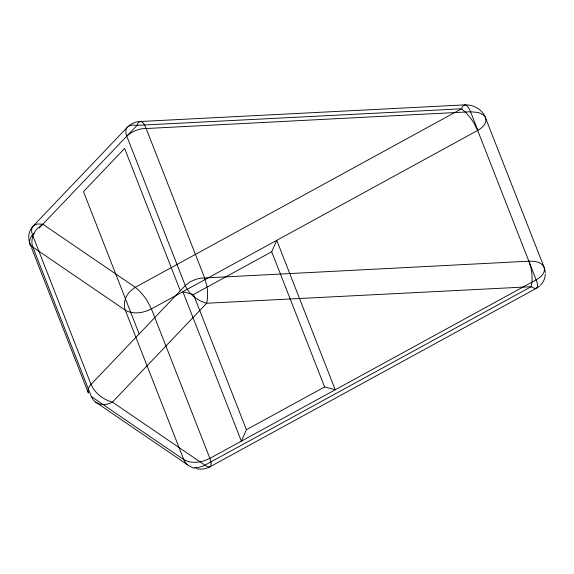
<?xml version="1.0" encoding="UTF-8"?>
<svg xmlns="http://www.w3.org/2000/svg" width="574" height="574" viewBox="0 0 574 574"><rect width="100%" height="100%" fill="white"/><g stroke="black" fill="none" stroke-linecap="round" stroke-linejoin="round"><path stroke-width="0.86" d="M271.703 251.756L276.754 240.355L335.238 389.782L324.619 386.955L246.411 429.739L241.36 441.141L182.869 291.714L193.495 294.541L271.703 251.756L324.619 386.955M139.145 121.523A19.903 17.966 19.3 0 0 127.485 127.091L33.249 225.948C30.953 228.387 31.383 232.14 32.546 235.003L91.029 384.429C94.911 393.168 103.255 399.741 112.454 402.109L205.298 465.457L207.888 466.777L209.697 466.942L536.432 288.27C538.764 286.096 536.927 282.394 536.159 279.861L477.676 130.434L473.937 123.073A64.862 58.541 19.3 0 0 470.644 118.208L465.823 112.533L461.546 108.809L137.064 125.362L132.601 124.981L128.203 126.459M127.485 127.091C125.189 129.523 125.627 133.283 126.782 136.146L185.273 285.572C189.155 294.311 197.492 300.884 206.69 303.244L531.172 286.699L534.157 288.284L536.432 288.27A19.903 17.966 19.3 0 0 539.61 286.053M210.514 466.511L211.232 463.369L209.89 458.353L151.407 308.927L147.669 301.565A64.862 58.541 19.3 0 0 144.375 296.701L139.561 291.025L135.285 287.301L42.828 224.219L37.382 223.953L33.479 225.726M34.124 233.353C30.142 236.452 27.832 242.135 31.096 246.669M39.247 227.971L42.641 224.412M127.457 135.478L131.087 132.766L135.758 130.499A34.225 30.888 19.3 0 1 142.273 128.727L470.551 111.758L478.494 112.518L483.739 115.216A7.168 6.472 19.3 0 1 485.618 117.842M240.793 441.449L209.89 458.353C202.026 462.371 191.766 464.23 183.766 459.609L91.316 396.526L32.833 247.1C31.039 242.45 31.914 237.141 34.261 232.85A26.296 23.735 19.3 0 1 37.489 228.402L42.828 224.219L137.064 125.362L138.198 122.843L139.783 121.523L464.782 104.884C468.054 105.336 469.338 109.139 470.551 111.758L477.848 130.391M241.36 441.141L536.159 279.861C540.564 277.479 545.896 272.851 544.087 267.276L484.915 116.314A19.903 17.966 19.3 0 0 464.782 104.884L462.881 106.018L461.546 108.809L135.285 287.301L129.939 291.484A26.296 23.735 19.3 0 0 126.718 295.94C124.371 300.224 123.489 305.533 125.283 310.182L183.766 459.609M545.271 272.593A19.903 17.966 19.3 0 0 544.087 267.276C541.447 261.823 534.451 260.983 529.041 261.184L200.527 278.189A34.282 30.946 19.3 0 0 194.988 279.653L189.944 281.97L185.273 285.572L91.029 384.429C88.862 386.632 87.183 389.983 88.403 393.068L31.47 247.609M140.3 121.43C143.579 121.889 144.856 125.692 146.069 128.303L204.559 277.73L206.733 285.529A63.276 57.113 19.3 0 1 207.494 291.097L207.566 298.093L206.69 303.244L112.454 402.109C107.453 404.95 100.773 405.61 95.844 402.252L187.031 464.481M194.672 467.559L198.69 467.394L203.167 466.052A21.855 19.724 19.3 0 0 204.911 465.191L531.172 286.699L532.048 281.547L531.969 274.551A63.276 57.113 19.3 0 0 531.215 268.976L529.041 261.184M193.495 294.541L246.411 429.739M180.315 290.767L124.615 148.458L83.474 191.616L139.181 333.925M485.604 117.849C487.405 123.424 482.074 128.059 477.676 130.434L151.407 308.927C143.536 312.945 133.283 314.803 125.283 310.182L32.833 247.1A7.663 6.917 19.3 0 1 29.862 243.656M95.815 402.295A12.363 11.164 19.3 0 1 91.352 396.512M29.913 243.641A19.903 17.966 19.3 0 1 28.743 238.526M28.7 237.629A19.903 17.966 19.3 0 1 33.249 225.948M545.3 274.085A19.903 17.966 19.3 0 1 540.529 285.192M210.163 466.762A19.903 17.966 19.3 0 1 195.964 468.642M194.651 468.312A19.903 17.966 19.3 0 1 188.301 465.342M188.265 465.378A12.363 11.164 19.3 0 1 183.802 459.602"/></g></svg>
